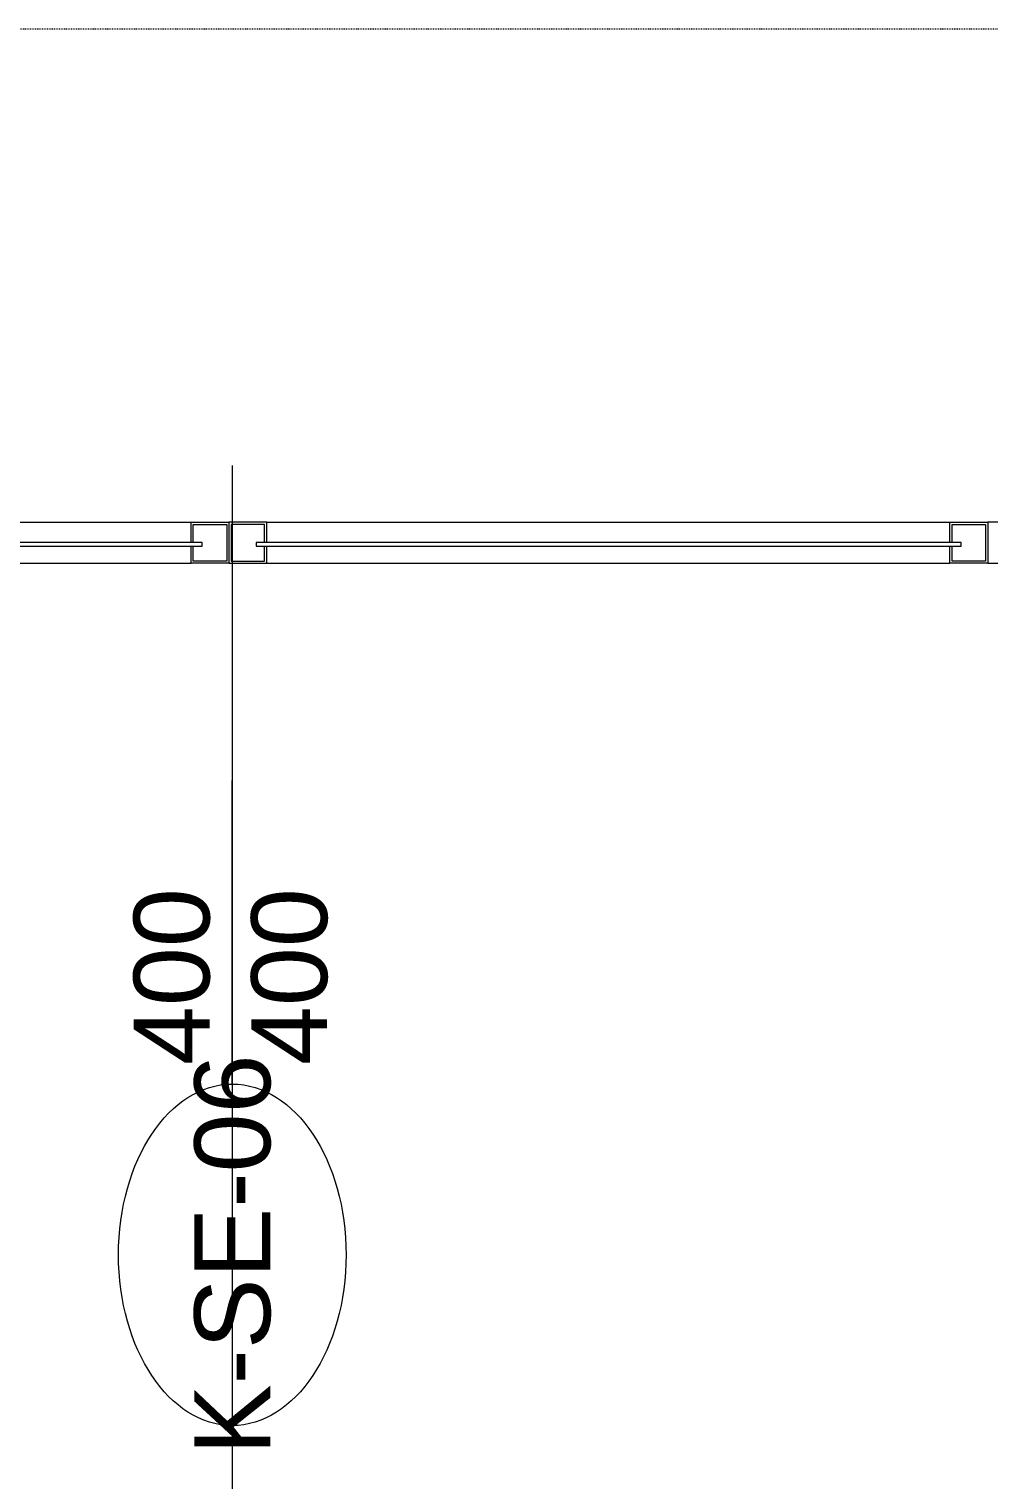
# Model space of a CAD drawing. Extents: x -1439 to 34962, y -872 to 8330.
# Drawn here: x 1214.1 to 1340.5, y 218.8 to 410 of the extents above; entities that cross this region are included whole.
import ezdxf
from ezdxf.enums import TextEntityAlignment as Align

# ---------------------------------------------------------------- set-up
doc = ezdxf.new("R2010")
doc.units = 0
doc.linetypes.add('DOT2', pattern=[0.125, 0, -0.125])
doc.layers.get('0').update_dxf_attribs({"color": 9, "lineweight": 9})
for name, color, linetype, lineweight in [('06D', 9, 'Continuous', 9), ('10', 9, 'Continuous', 9), ('15', 9, 'Continuous', 9), ('20', 9, 'DOT2', 9), ('22', 8, 'Continuous', 9), ('24', 9, 'Continuous', 9)]:
    doc.layers.add(name, color=color, linetype=linetype, lineweight=lineweight)
doc.styles.add('Arial', font='arial.ttf', dxfattribs={"height": 2.5})

# ---------------------------------------------------------------- blocks, each defined once
blk = doc.blocks.new('p-aks_vw')
at = {"layer": '24', "ltscale": 2}
blk.add_lwpolyline([(840, 40), (840, -257.5)], dxfattribs=at)
blk = doc.blocks.new('0_doorno')
blk.add_lwpolyline([(4.5, 0), (12.5, 0)])
blk.add_ellipse((0, 0), major_axis=(-4.5, 0), ratio=0.666667)
at = {"style": 'Arial'}
blk.add_attdef('YUKSEKLIK', text='', height=2, dxfattribs=at).set_placement((5, 5.9), align=Align.TOP_LEFT)
blk.add_attdef('KAPINO', text='', height=1.4, dxfattribs=at).set_placement((-0.019, -0.035), align=Align.MIDDLE)
blk.add_attdef('GENISLIK', text='', height=2, dxfattribs=at).set_placement((5, -1.895), align=Align.BOTTOM_LEFT)
blk = doc.blocks.new('p-seksiyonel-5851')
at = {"layer": '06D'}
for points in [[(86.65, 2.7), (-3.35, 2.7)], [(186.45, 2.7), (96.65, 2.7)], [(86.65, -2.7), (-3.35, -2.7)], [(186.45, -2.7), (96.65, -2.7)]]:
    blk.add_lwpolyline(points, dxfattribs=at)
at = {"layer": '10'}
for points in [[(-13.35, -0.05), (-13.35, -2.7), (-8.35, -2.7), (-8.35, 2.7), (-13.35, 2.7), (-13.35, 0.45)], [(-3.35, -0.05), (-3.35, -2.7), (-8.35, -2.7), (-8.35, 2.7), (-3.35, 2.7), (-3.35, 0.45)], [(-3.65, -0.05), (-3.65, -2.4), (-8.05, -2.4), (-8.05, 2.4), (-3.65, 2.4), (-3.65, 0.45)], [(86.65, -0.05), (86.65, -2.7), (91.65, -2.7), (91.65, 2.7), (86.65, 2.7), (86.65, 0.45)], [(86.95, -0.05), (86.95, -2.4), (91.35, -2.4), (91.35, 2.4), (86.95, 2.4), (86.95, 0.45)], [(91.65, 2.7), (96.65, 2.7), (96.65, 0.45)], [(96.65, -0.05), (96.65, -2.7), (91.65, -2.7), (91.65, 2.7)], [(96.65, -0.05), (96.65, -2.7), (91.65, -2.7), (91.65, 2.7), (96.65, 2.7), (96.65, 0.45)], [(96.35, -0.05), (96.35, -2.4), (91.95, -2.4), (91.95, 2.4), (96.35, 2.4), (96.35, 0.45)]]:
    blk.add_lwpolyline(points, dxfattribs=at)
at = {"layer": '15'}
for points in [[(88.05, 0.45), (-4.85, 0.45), (-4.85, -0.05), (88.05, -0.05)], [(187.44, 0.45), (95.2, 0.45), (95.2, -0.05), (187.44, -0.05)]]:
    blk.add_lwpolyline(points, close=True, dxfattribs=at)
at = {"layer": '20'}
blk.add_lwpolyline([(-116.7, -1.22), (-116.7, -67.69), (299.99, -67.69), (299.99, -1.22)], dxfattribs=at)

msp = doc.modelspace()

# ---------------------------------------------------------------- block references
at = {"rotation": 180}
msp.add_blockref('p-seksiyonel-5851', (1332.05, 342.31), dxfattribs=at)
at = {"layer": '22'}
ref = msp.add_blockref('0_doorno', (1240.84, 248.5), dxfattribs=dict(at, xscale=5, yscale=5, zscale=5, rotation=90))
ref.add_attrib('KAPINO', 'K-SE-06', dxfattribs={"layer": '0', "height": 10, "rotation": 90, "style": 'Arial'}).set_placement((1240.84, 248.5), align=Align.MIDDLE)
ref.add_attrib('GENISLIK', '400', dxfattribs={"layer": '0', "height": 10, "rotation": 90, "style": 'Arial'}).set_placement((1240.84, 273.5), align=Align.BOTTOM_LEFT)
ref.add_attrib('YUKSEKLIK', '400', dxfattribs={"layer": '0', "height": 10, "rotation": 90, "style": 'Arial'}).set_placement((1243.34, 273.5), align=Align.TOP_LEFT)
at = {"layer": '24'}
msp.add_blockref('p-aks_vw', (400.84, 312.5), dxfattribs=at)

doc.saveas('drawing.dxf')
